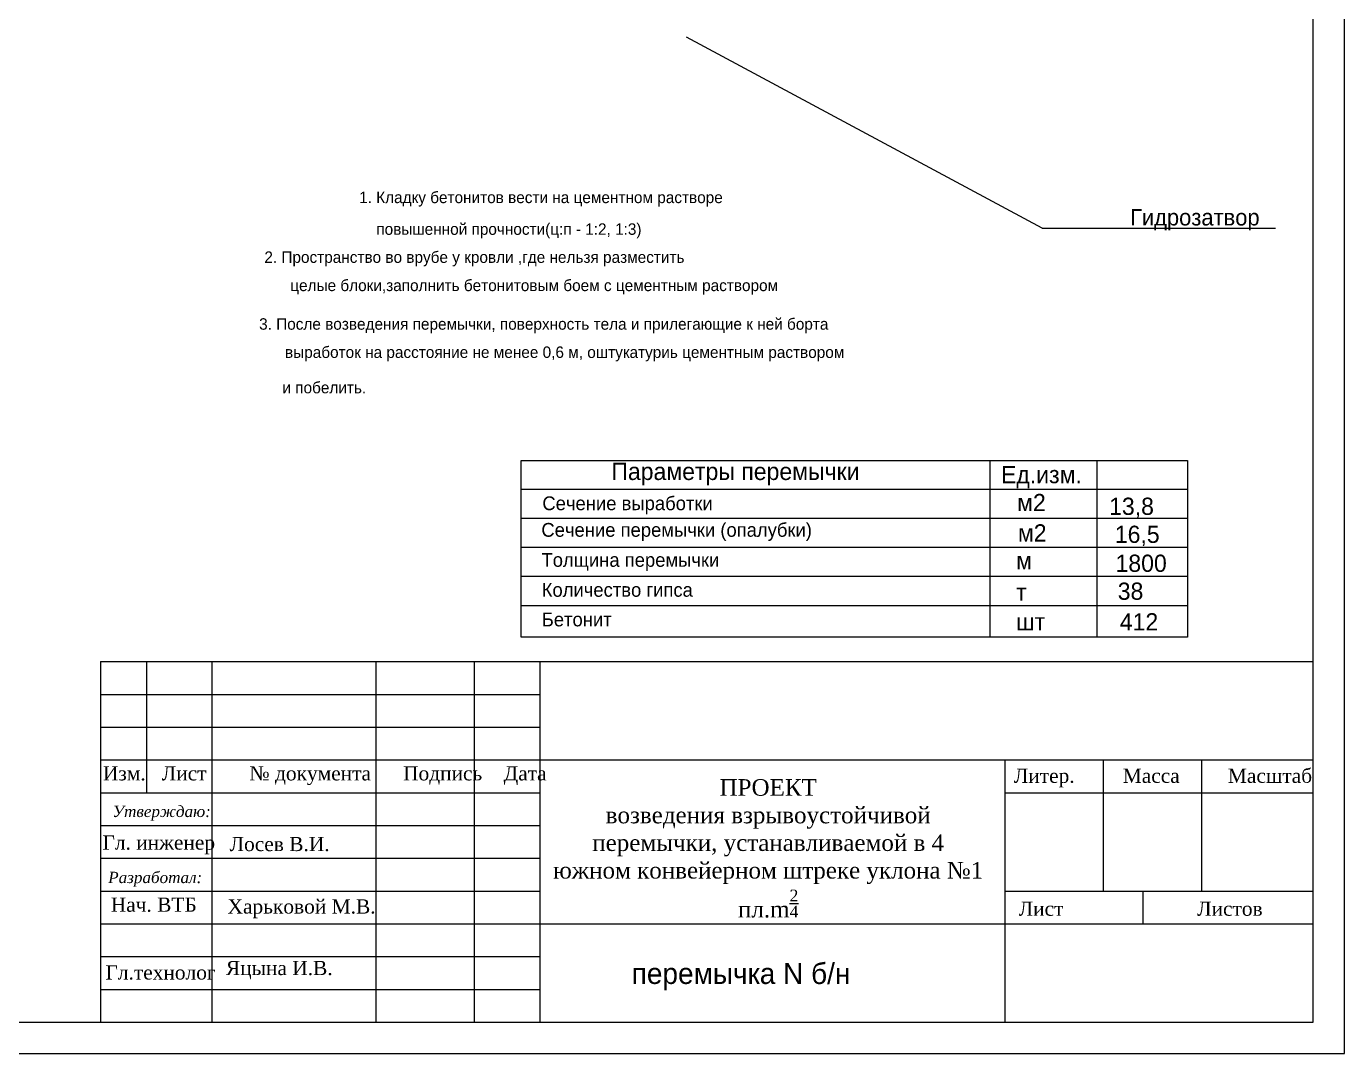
# Model space of a CAD drawing. Header units: millimetres. Extents: x -1985 to 969, y 203 to 500.
# Drawn here: x -1782.6 to -1581.5, y 205.8 to 362.5 of the extents above; entities that cross this region are included whole.
import ezdxf

# ---------------------------------------------------------------- set-up
doc = ezdxf.new("R2010")
doc.units = ezdxf.units.MM
doc.layers.add('надписи', color=7, linetype='Continuous')

msp = doc.modelspace()

# ---------------------------------------------------------------- linework, layer by layer
for p, q in [((-1581.498, 205.801), (-1581.498, 490.83)), ((-1586.297, 210.599), (-1586.297, 486.031)), ((-1627.644, 331.717), (-1681.918, 360.839)), ((-1627.644, 331.717), (-1592.029, 331.717)), ((-1771.297, 265.599), (-1771.297, 210.599)), ((-1771.297, 265.599), (-1586.297, 265.599)), ((-1764.297, 265.599), (-1764.297, 245.599)), ((-1754.297, 265.599), (-1754.297, 210.599)), ((-1729.297, 265.599), (-1729.297, 210.599)), ((-1714.297, 265.599), (-1714.297, 210.599)), ((-1704.297, 265.599), (-1704.297, 210.599)), ((-1771.297, 260.599), (-1704.297, 260.599)), ((-1771.297, 255.599), (-1704.297, 255.599)), ((-1771.297, 250.599), (-1586.297, 250.599)), ((-1633.297, 210.599), (-1633.297, 250.599)), ((-1618.297, 230.599), (-1618.297, 250.599)), ((-1603.297, 230.599), (-1603.297, 250.599)), ((-1771.297, 245.599), (-1704.297, 245.599)), ((-1633.297, 245.599), (-1586.297, 245.599)), ((-1771.297, 240.599), (-1704.297, 240.599)), ((-1771.297, 235.599), (-1704.297, 235.599)), ((-1771.297, 230.599), (-1704.297, 230.599)), ((-1633.297, 230.599), (-1586.297, 230.599)), ((-1612.252, 225.599), (-1612.252, 230.599)), ((-1771.297, 225.599), (-1586.297, 225.599)), ((-1771.297, 220.599), (-1704.297, 220.599)), ((-1771.297, 215.599), (-1704.297, 215.599)), ((-1965.375, 210.599), (-1586.297, 210.599)), ((-1984.569, 205.801), (-1581.498, 205.801))]:
    msp.add_line(p, q)
at = {"color": 7}
for p, q in [((-1635.641, 296.285), (-1635.641, 269.303)), ((-1619.296, 296.285), (-1619.296, 269.303)), ((-1707.115, 291.871), (-1605.473, 291.871)), ((-1707.115, 287.456), (-1605.473, 287.456)), ((-1707.115, 283.027), (-1605.473, 283.027)), ((-1707.115, 278.613), (-1605.473, 278.613)), ((-1707.115, 274.134), (-1605.473, 274.134))]:
    msp.add_line(p, q, dxfattribs=at)
msp.add_lwpolyline([(-1707.115, 296.281), (-1605.473, 296.281), (-1605.473, 269.303), (-1707.115, 269.303)], close=True)

# ---------------------------------------------------------------- texts
at = {"color": 0}
for s, p in [('1. Кладку бетонитов вести на цементном растворе', (-1731.838, 335.52)), ('повышенной прочности(ц:п - 1:2, 1:3)', (-1729.213, 330.683)), ('2. Пространство во врубе у кровли ,где нельзя разместить', (-1746.296, 326.405)), ('целые блоки,заполнить бетонитовым боем с цементным раствором', (-1742.343, 322.101)), ('3. После возведения перемычки, поверхность тела и прилегающие к ней борта', (-1747.096, 316.212)), ('выработок на расстояние не менее 0,6 м, оштукатуриь цементным раствором ', (-1743.143, 311.909)), ('и побелить.', (-1743.543, 306.513))]:
    msp.add_text(s, height=1.75, dxfattribs=at).set_placement(p)
at = {"color": 7}
for s, height, p in [('Параметры перемычки', 2.62772, (-1693.363, 293.287)), ('Ед.изм.', 2.6277, (-1633.918, 292.796)), ('Сечение выработки', 2.10217, (-1703.889, 288.687)), ('м2', 2.6277, (-1631.46, 288.542)), ('13,8', 2.6277, (-1617.431, 287.967)), ('Сечение перемычки (опалубки)', 2.10217, (-1704.041, 284.633)), ('м2', 2.6277, (-1631.338, 283.906)), ('16,5', 2.6277, (-1616.556, 283.696)), ('Толщина перемычки', 2.10217, (-1704.023, 280.052)), ('м', 2.628, (-1631.611, 279.69)), ('1800', 2.6277, (-1616.449, 279.279)), ('Количество гипса', 2.10217, (-1703.985, 275.484)), ('38', 2.6277, (-1616.111, 275.019)), ('т', 2.628, (-1631.611, 274.863)), ('Бетонит', 2.1022, (-1703.985, 270.969)), ('шт', 2.6277, (-1631.611, 270.348)), ('412', 2.6277, (-1615.796, 270.348))]:
    msp.add_text(s, height=height, dxfattribs=at).set_placement(p)
for s, insert, char_height, width, attachment_point in [('Гидрозатвор', (-1594.47, 334.608), 2.5, 45, 3), ('{\\fTimes New Roman|b0|i0|c204|p18;Изм\\fTimes New Roman|b0|i0|c238|p18;.   \\fTimes New Roman|b0|i0|c204|p18;Лист        № документа      Подпись    Дата}', (-1770.926, 249.63), 2.16, 80.00732, 1), ('{\\fTimes New Roman|b0|i0|c204|p18;Литер.         Масса         Масштаб}', (-1631.966, 249.262), 2.16, 52.85092, 1), ('{\\fTimes New Roman|b0|i0|c204|p18;ПРОЕКТ\\Pвозведения взрывоустойчивой перемычки, устанавливаемой в 4 южном конвейерном штреке уклона №1 пл.\\fTimes New Roman|b0|i0|c0|p18;m\\H0.7x;\\S2/4;\\H1.429x;  }', (-1669.437, 247.666), 2.5272, 65.51491, 2), ('{\\fTimes New Roman|b0|i1|c204|p18;Утверждаю:}', (-1769.458, 243.615), 1.728, 14.83127, 1), ('{\\fTimes New Roman|b0|i0|c204|p18;Гл. инженер}', (-1770.983, 239.072), 2.16, 18.53909, 1), ('{\\fTimes New Roman|b0|i0|c204|p18;Лосев В.И. }', (-1751.601, 238.847), 2.16, 18.53909, 1), ('{\\fTimes New Roman|b0|i1|c204|p18;Разработал:}', (-1770.121, 233.538), 1.728, 14.83127, 1), ('{\\fTimes New Roman|b0|i0|c204|p18;Нач. ВТБ}', (-1769.729, 229.601), 2.16, 18.40215, 1), ('{\\fTimes New Roman|b0|i0|c204|p18;Харьковой М.В.}', (-1751.91, 229.323), 2.16, 23.808, 1), ('{\\fTimes New Roman|b0|i0|c204|p18;Лист                         Листов}', (-1631.232, 228.984), 2.16, 50.05621, 1), ('{\\fTimes New Roman|b0|i0|c204|p18;Гл.технолог}', (-1770.532, 219.265), 2.16, 18.53909, 1), ('{\\fTimes New Roman|b0|i0|c204|p18;Яцына И.В.}', (-1752.164, 219.94), 2.16, 18.53909, 1)]:
    msp.add_mtext(s, dxfattribs=dict(insert=insert, char_height=char_height, width=width, attachment_point=attachment_point))
at = {"layer": 'надписи'}
msp.add_text('перемычка N б/н', height=3.19333, dxfattribs=at).set_placement((-1690.257, 216.424))

doc.saveas('drawing.dxf')
